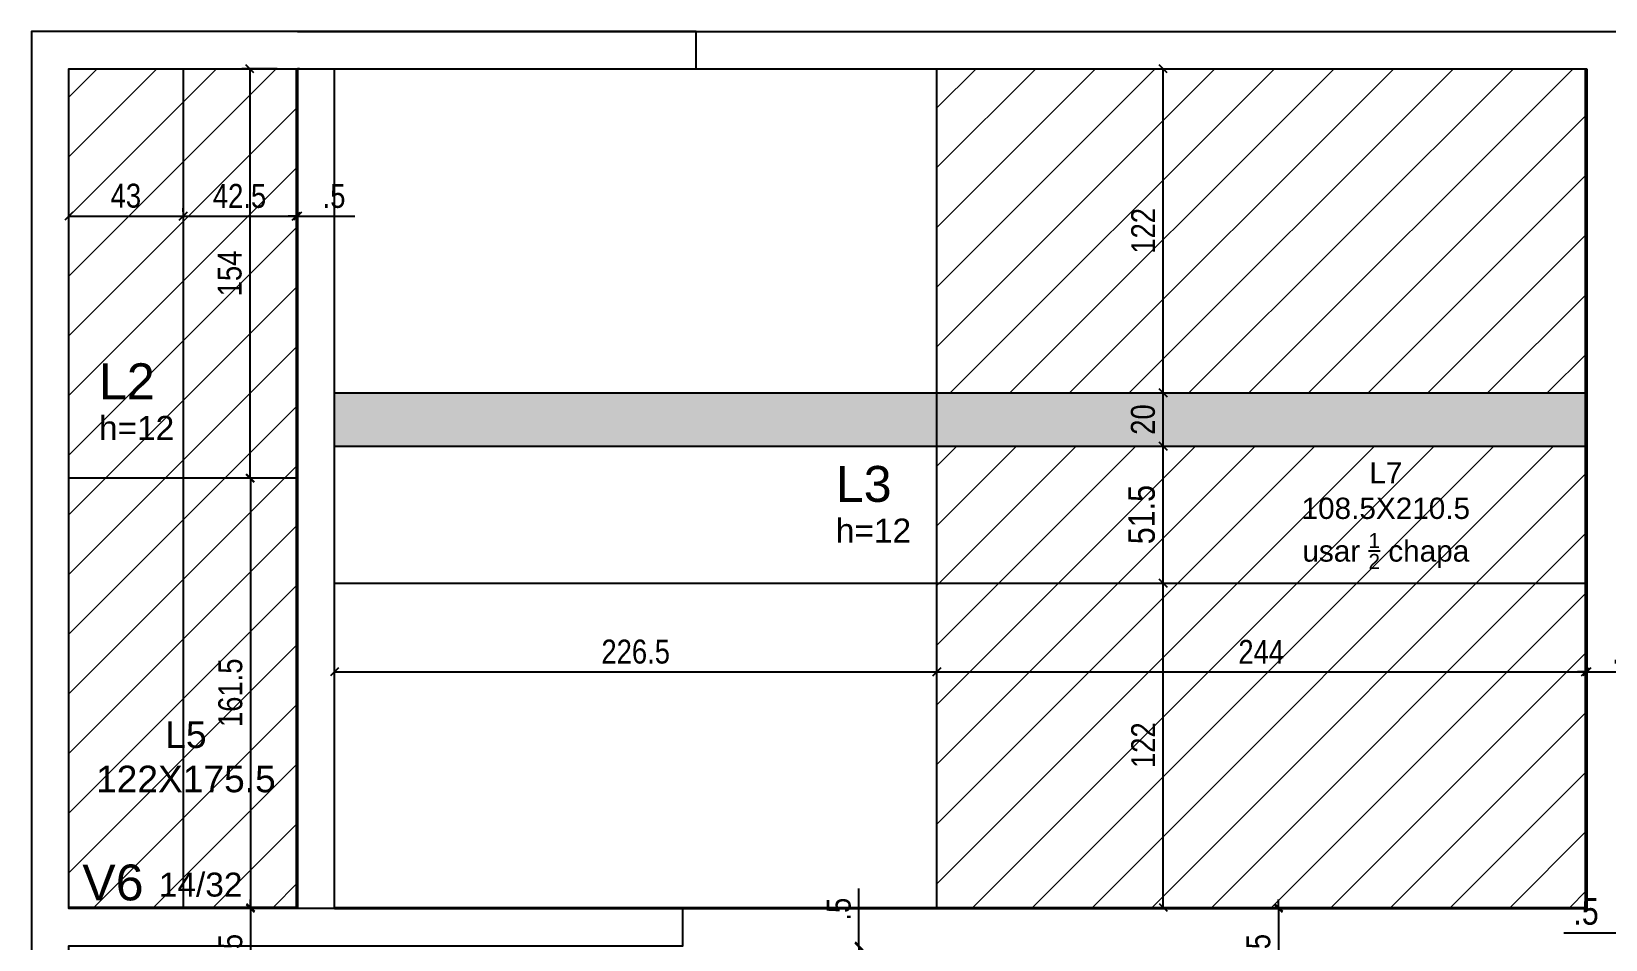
# Model space of a CAD drawing. Header units: millimetres. Extents: x 2431 to 6723, y 622 to 3369.
# Drawn here: x 3556 to 4148, y 2476 to 2818 of the extents above; entities that cross this region are included whole.
import ezdxf

# ---------------------------------------------------------------- set-up
doc = ezdxf.new("R2010")
doc.units = ezdxf.units.MM
for name, color, linetype in [('9', 8, 'Continuous'), ('AUX00', 7, 'Continuous'), ('COTA', 241, 'Continuous'), ('ES-VIGA', 3, 'Continuous'), ('L-D', 2, 'Continuous'), ('L-N', 4, 'Continuous'), ('Painéis', 200, 'Continuous'), ('VIG-D', 2, 'Continuous'), ('VIG-N', 4, 'Continuous')]:
    doc.layers.add(name, color=color, linetype=linetype)
doc.layers.add('Hachura', color=251, linetype='Continuous', lineweight=9)
doc.layers.add('REAPROVEITAMENTO', color=251, linetype='Continuous', lineweight=9)
doc.styles.add('COTA TECNICA', font='techl___.ttf', dxfattribs={"height": 10})
doc.styles.add('COTA TECNICA-50', font='techl___.ttf', dxfattribs={"height": 9})
doc.styles.get("Standard").update_dxf_attribs({"font": 'arial.ttf'})
doc.styles.add('TQS_ARIAL', font='arial.ttf')
doc.dimstyles.new('COTA PAINEL-50', dxfattribs={"dimtxt": 9, "dimasz": 3, "dimexe": 3, "dimexo": 3, "dimgap": 3, "dimtad": 1, "dimdec": 1, "dimzin": 12, "dimdsep": 46, "dimtxsty": 'COTA TECNICA-50', "dimblk1": 'OBLIQUE', "dimblk2": 'OBLIQUE', "dimsah": 1, "dimcen": 0.9, "dimclrd": 4, "dimclre": 4, "dimclrt": 240, "dimadec": 1, "dimazin": 3, "dimtfac": 1, "dimtdec": 1, "dimtmove": 0, "dimatfit": 3, "dimfxl": 1, "dimtolj": 1, "dimtzin": 12, "dimarcsym": 0})
doc.dimstyles.new('PAINEL', dxfattribs={"dimtxt": 10, "dimasz": 3, "dimexe": 3, "dimexo": 3, "dimgap": 3, "dimtad": 1, "dimdec": 1, "dimzin": 12, "dimdsep": 46, "dimtxsty": 'COTA TECNICA', "dimblk1": 'OBLIQUE', "dimblk2": 'OBLIQUE', "dimsah": 1, "dimcen": 0.9, "dimclrd": 4, "dimclre": 4, "dimclrt": 240, "dimadec": 1, "dimazin": 3, "dimtfac": 1, "dimtdec": 1, "dimtmove": 0, "dimatfit": 3, "dimfxl": 1, "dimtolj": 1, "dimtzin": 12, "dimarcsym": 0})

# ---------------------------------------------------------------- blocks, each defined once
blk = doc.blocks.new('_Oblique')
at = {"color": 0, "linetype": 'ByBlock', "lineweight": -2}
blk.add_line((-0.5, -0.5), (0.5, 0.5), dxfattribs=at)
blk = doc.blocks.new('*D19')
at = {"layer": 'COTA', "color": 4, "lineweight": -2, "transparency": 16777216}
for p, q in [((3866.92, 2473.72), (3866.92, 2495.31)), ((3866.92, 2473.22), (3866.92, 2473.72)), ((3866.92, 2473.22), (3866.92, 2470.22))]:
    blk.add_line(p, q, dxfattribs=at)
at = {"layer": 'Defpoints', "color": 0, "transparency": 16777216}
for p in [(3866.92, 2473.72), (3866.92, 2473.72), (3866.92, 2473.22)]:
    blk.add_point(p, dxfattribs=at)
at = {"layer": 'COTA', "color": 4, "lineweight": -2, "transparency": 16777216, "xscale": 3, "yscale": 3, "zscale": 3}
for p, rotation in [((3866.92, 2473.72), 270), ((3866.92, 2473.22), 90)]:
    blk.add_blockref('_Oblique', p, dxfattribs=dict(at, rotation=rotation))
at = {"layer": 'COTA', "color": 240, "transparency": 16777216, "insert": (3859.32, 2487.52), "char_height": 9, "attachment_point": 5, "rotation": 90, "style": 'COTA TECNICA-50'}
blk.add_mtext('\\A1;.5', dxfattribs=at)
blk = doc.blocks.new('*D40')
at = {"layer": 'COTA', "color": 4, "lineweight": -2, "transparency": 16777216}
blk.add_line((3981.35, 2488.22), (3981.35, 2610.22), dxfattribs=at)
at = {"layer": 'Defpoints', "color": 0, "transparency": 16777216}
for p in [(3981.35, 2610.22), (3981.35, 2610.22), (3981.35, 2488.22)]:
    blk.add_point(p, dxfattribs=at)
at = {"layer": 'COTA', "color": 4, "lineweight": -2, "transparency": 16777216, "xscale": 3, "yscale": 3, "zscale": 3}
for p, rotation in [((3981.35, 2610.22), 90), ((3981.35, 2488.22), 270)]:
    blk.add_blockref('_Oblique', p, dxfattribs=dict(at, rotation=rotation))
at = {"layer": 'COTA', "color": 240, "transparency": 16777216, "insert": (3973.8, 2549.22), "char_height": 9, "attachment_point": 5, "rotation": 90, "style": 'COTA TECNICA-50'}
blk.add_mtext('\\A1;122', dxfattribs=at)
blk = doc.blocks.new('*D41')
at = {"layer": 'COTA', "color": 4, "lineweight": -2, "transparency": 16777216}
blk.add_line((3981.35, 2661.72), (3981.35, 2681.72), dxfattribs=at)
at = {"layer": 'Defpoints', "color": 0, "transparency": 16777216}
for p in [(3981.35, 2681.72), (3981.35, 2681.72), (3981.35, 2661.72)]:
    blk.add_point(p, dxfattribs=at)
at = {"layer": 'COTA', "color": 4, "lineweight": -2, "transparency": 16777216, "xscale": 3, "yscale": 3, "zscale": 3}
for p, rotation in [((3981.35, 2681.72), 90), ((3981.35, 2661.72), 270)]:
    blk.add_blockref('_Oblique', p, dxfattribs=dict(at, rotation=rotation))
at = {"layer": 'COTA', "color": 240, "transparency": 16777216, "insert": (3973.76, 2671.72), "char_height": 9, "attachment_point": 5, "rotation": 90, "style": 'COTA TECNICA-50'}
blk.add_mtext('\\A1;20', dxfattribs=at)
blk = doc.blocks.new('*D42')
at = {"layer": 'COTA', "color": 4, "lineweight": -2, "transparency": 16777216}
blk.add_line((3981.35, 2681.72), (3981.35, 2803.72), dxfattribs=at)
at = {"layer": 'Defpoints', "color": 0, "transparency": 16777216}
for p in [(3981.35, 2803.72), (3981.35, 2803.72), (3981.35, 2681.72)]:
    blk.add_point(p, dxfattribs=at)
at = {"layer": 'COTA', "color": 4, "lineweight": -2, "transparency": 16777216, "xscale": 3, "yscale": 3, "zscale": 3}
for p, rotation in [((3981.35, 2803.72), 90), ((3981.35, 2681.72), 270)]:
    blk.add_blockref('_Oblique', p, dxfattribs=dict(at, rotation=rotation))
at = {"layer": 'COTA', "color": 240, "transparency": 16777216, "insert": (3973.8, 2742.72), "char_height": 9, "attachment_point": 5, "rotation": 90, "style": 'COTA TECNICA-50'}
blk.add_mtext('\\A1;122', dxfattribs=at)
blk = doc.blocks.new('*D43')
at = {"layer": 'COTA', "color": 4, "lineweight": -2, "transparency": 16777216}
for p, q in [((3984.35, 2488.22), (4027.75, 2488.22)), ((3984.35, 2487.72), (4027.75, 2487.72)), ((4024.75, 2488.22), (4024.75, 2491.22)), ((4024.75, 2488.22), (4024.75, 2487.72)), ((4024.75, 2487.72), (4024.75, 2466.13))]:
    blk.add_line(p, q, dxfattribs=at)
at = {"layer": 'Defpoints', "color": 0, "transparency": 16777216}
for p in [(3981.35, 2488.22), (3981.35, 2487.72), (4024.75, 2487.72)]:
    blk.add_point(p, dxfattribs=at)
at = {"layer": 'COTA', "color": 4, "lineweight": -2, "transparency": 16777216, "xscale": 3, "yscale": 3, "zscale": 3}
for p, rotation in [((4024.75, 2488.22), 270), ((4024.75, 2487.72), 90)]:
    blk.add_blockref('_Oblique', p, dxfattribs=dict(at, rotation=rotation))
at = {"layer": 'COTA', "color": 240, "transparency": 16777216, "insert": (4017.16, 2473.92), "char_height": 9, "attachment_point": 5, "rotation": 90, "style": 'COTA TECNICA-50'}
blk.add_mtext('\\A1;.5', dxfattribs=at)
blk = doc.blocks.new('*D133')
at = {"layer": 'COTA', "color": 4, "lineweight": -2, "transparency": 16777216}
blk.add_line((3669.69, 2576.77), (3896.19, 2576.77), dxfattribs=at)
at = {"layer": 'Defpoints', "color": 0, "transparency": 16777216}
for p in [(3669.69, 2576.77), (3896.19, 2576.77), (3896.19, 2576.77)]:
    blk.add_point(p, dxfattribs=at)
at = {"layer": 'COTA', "color": 4, "lineweight": -2, "transparency": 16777216, "xscale": 3, "yscale": 3, "zscale": 3, "rotation": 180}
blk.add_blockref('_Oblique', (3669.69, 2576.77), dxfattribs=at)
at = {"layer": 'COTA', "color": 4, "lineweight": -2, "transparency": 16777216, "xscale": 3, "yscale": 3, "zscale": 3}
blk.add_blockref('_Oblique', (3896.19, 2576.77), dxfattribs=at)
at = {"layer": 'COTA', "color": 240, "transparency": 16777216, "insert": (3782.94, 2584.37), "char_height": 9, "attachment_point": 5, "style": 'COTA TECNICA-50'}
blk.add_mtext('\\A1;226.5', dxfattribs=at)
blk = doc.blocks.new('*D134')
at = {"layer": 'COTA', "color": 4, "lineweight": -2, "transparency": 16777216}
blk.add_line((3896.19, 2576.77), (4140.19, 2576.77), dxfattribs=at)
at = {"layer": 'Defpoints', "color": 0, "transparency": 16777216}
for p in [(3896.19, 2576.77), (4140.19, 2576.77), (4140.19, 2576.77)]:
    blk.add_point(p, dxfattribs=at)
at = {"layer": 'COTA', "color": 4, "lineweight": -2, "transparency": 16777216, "xscale": 3, "yscale": 3, "zscale": 3, "rotation": 180}
blk.add_blockref('_Oblique', (3896.19, 2576.77), dxfattribs=at)
at = {"layer": 'COTA', "color": 4, "lineweight": -2, "transparency": 16777216, "xscale": 3, "yscale": 3, "zscale": 3}
blk.add_blockref('_Oblique', (4140.19, 2576.77), dxfattribs=at)
at = {"layer": 'COTA', "color": 240, "transparency": 16777216, "insert": (4018.19, 2584.34), "char_height": 9, "attachment_point": 5, "style": 'COTA TECNICA-50'}
blk.add_mtext('\\A1;244', dxfattribs=at)
blk = doc.blocks.new('*D44')
at = {"layer": 'COTA', "color": 4, "lineweight": -2, "transparency": 16777216}
for p, q in [((4140.19, 2576.77), (4137.19, 2576.77)), ((4140.19, 2576.77), (4140.69, 2576.77)), ((4140.69, 2576.77), (4162.28, 2576.77))]:
    blk.add_line(p, q, dxfattribs=at)
at = {"layer": 'Defpoints', "color": 0, "transparency": 16777216}
for p in [(4140.19, 2576.77), (4140.69, 2576.77), (4140.69, 2576.77)]:
    blk.add_point(p, dxfattribs=at)
at = {"layer": 'COTA', "color": 4, "lineweight": -2, "transparency": 16777216, "xscale": 3, "yscale": 3, "zscale": 3}
blk.add_blockref('_Oblique', (4140.19, 2576.77), dxfattribs=at)
at = {"layer": 'COTA', "color": 4, "lineweight": -2, "transparency": 16777216, "xscale": 3, "yscale": 3, "zscale": 3, "rotation": 180}
blk.add_blockref('_Oblique', (4140.69, 2576.77), dxfattribs=at)
at = {"layer": 'COTA', "color": 240, "transparency": 16777216, "insert": (4154.49, 2584.37), "char_height": 9, "attachment_point": 5, "style": 'COTA TECNICA-50'}
blk.add_mtext('\\A1;.5', dxfattribs=at)
blk = doc.blocks.new('*D45')
at = {"layer": 'COTA', "color": 4, "lineweight": -2, "transparency": 16777216}
blk.add_line((3981.35, 2610.22), (3981.35, 2661.72), dxfattribs=at)
at = {"layer": 'Defpoints', "color": 0, "transparency": 16777216}
for p in [(3981.35, 2661.72), (3981.35, 2661.72), (3981.35, 2610.22)]:
    blk.add_point(p, dxfattribs=at)
at = {"layer": 'COTA', "color": 4, "lineweight": -2, "transparency": 16777216, "xscale": 3, "yscale": 3, "zscale": 3}
for p, rotation in [((3981.35, 2661.72), 90), ((3981.35, 2610.22), 270)]:
    blk.add_blockref('_Oblique', p, dxfattribs=dict(at, rotation=rotation))
at = {"layer": 'COTA', "color": 240, "transparency": 16777216, "insert": (3973.24, 2635.97), "char_height": 10, "attachment_point": 5, "rotation": 90, "style": 'COTA TECNICA'}
blk.add_mtext('\\A1;51.5', dxfattribs=at)
blk = doc.blocks.new('*D54')
at = {"layer": 'COTA', "color": 4, "lineweight": -2, "transparency": 16777216}
for p, q in [((3648.12, 2803.72), (3634.86, 2803.72)), ((3637.86, 2803.72), (3637.86, 2649.67)), ((3647.87, 2649.67), (3634.86, 2649.67))]:
    blk.add_line(p, q, dxfattribs=at)
at = {"layer": 'Defpoints', "color": 0, "transparency": 16777216}
for p in [(3651.12, 2803.72), (3637.86, 2649.67), (3650.87, 2649.67)]:
    blk.add_point(p, dxfattribs=at)
at = {"layer": 'COTA', "color": 4, "lineweight": -2, "transparency": 16777216, "xscale": 3, "yscale": 3, "zscale": 3}
for p, rotation in [((3637.86, 2803.72), 90), ((3637.86, 2649.67), 270)]:
    blk.add_blockref('_Oblique', p, dxfattribs=dict(at, rotation=rotation))
at = {"layer": 'COTA', "color": 240, "transparency": 16777216, "insert": (3630.26, 2726.69), "char_height": 9, "attachment_point": 5, "rotation": 90, "style": 'COTA TECNICA-50'}
blk.add_mtext('\\A1;154', dxfattribs=at)
blk = doc.blocks.new('*D55')
at = {"layer": 'COTA', "color": 4, "lineweight": -2, "transparency": 16777216}
for p, q in [((3648.12, 2649.67), (3635.11, 2649.67)), ((3638.11, 2649.67), (3638.11, 2488.22)), ((3648.12, 2488.22), (3635.11, 2488.22))]:
    blk.add_line(p, q, dxfattribs=at)
at = {"layer": 'Defpoints', "color": 0, "transparency": 16777216}
for p in [(3651.12, 2649.67), (3638.11, 2488.22), (3651.12, 2488.22)]:
    blk.add_point(p, dxfattribs=at)
at = {"layer": 'COTA', "color": 4, "lineweight": -2, "transparency": 16777216, "xscale": 3, "yscale": 3, "zscale": 3}
for p, rotation in [((3638.11, 2649.67), 90), ((3638.11, 2488.22), 270)]:
    blk.add_blockref('_Oblique', p, dxfattribs=dict(at, rotation=rotation))
at = {"layer": 'COTA', "color": 240, "transparency": 16777216, "insert": (3630.52, 2568.94), "char_height": 9, "attachment_point": 5, "rotation": 90, "style": 'COTA TECNICA-50'}
blk.add_mtext('\\A1;161.5', dxfattribs=at)
blk = doc.blocks.new('*D135')
at = {"layer": 'COTA', "color": 4, "lineweight": -2, "transparency": 16777216}
for p, q in [((3569.69, 2748.19), (3612.69, 2748.19)), ((3612.69, 2749.93), (3612.69, 2751.19))]:
    blk.add_line(p, q, dxfattribs=at)
at = {"layer": 'Defpoints', "color": 0, "transparency": 16777216}
for p in [(3569.69, 2748.19), (3612.69, 2748.19), (3612.69, 2746.93)]:
    blk.add_point(p, dxfattribs=at)
at = {"layer": 'COTA', "color": 4, "lineweight": -2, "transparency": 16777216, "xscale": 3, "yscale": 3, "zscale": 3, "rotation": 180}
blk.add_blockref('_Oblique', (3569.69, 2748.19), dxfattribs=at)
at = {"layer": 'COTA', "color": 4, "lineweight": -2, "transparency": 16777216, "xscale": 3, "yscale": 3, "zscale": 3}
blk.add_blockref('_Oblique', (3612.69, 2748.19), dxfattribs=at)
at = {"layer": 'COTA', "color": 240, "transparency": 16777216, "insert": (3591.19, 2755.89), "char_height": 9, "attachment_point": 5, "style": 'COTA TECNICA-50'}
blk.add_mtext('\\A1;43', dxfattribs=at)
blk = doc.blocks.new('*D56')
at = {"layer": 'COTA', "color": 4, "lineweight": -2, "transparency": 16777216}
blk.add_line((3612.69, 2748.19), (3655.19, 2748.19), dxfattribs=at)
at = {"layer": 'Defpoints', "color": 0, "transparency": 16777216}
for p in [(3612.69, 2748.19), (3655.19, 2748.19), (3655.19, 2748.19)]:
    blk.add_point(p, dxfattribs=at)
at = {"layer": 'COTA', "color": 4, "lineweight": -2, "transparency": 16777216, "xscale": 3, "yscale": 3, "zscale": 3, "rotation": 180}
blk.add_blockref('_Oblique', (3612.69, 2748.19), dxfattribs=at)
at = {"layer": 'COTA', "color": 4, "lineweight": -2, "transparency": 16777216, "xscale": 3, "yscale": 3, "zscale": 3}
blk.add_blockref('_Oblique', (3655.19, 2748.19), dxfattribs=at)
at = {"layer": 'COTA', "color": 240, "transparency": 16777216, "insert": (3633.94, 2755.79), "char_height": 9, "attachment_point": 5, "style": 'COTA TECNICA-50'}
blk.add_mtext('\\A1;42.5', dxfattribs=at)
blk = doc.blocks.new('*D57')
at = {"layer": 'COTA', "color": 4, "lineweight": -2, "transparency": 16777216}
for p, q in [((3648.12, 2488.22), (3635.11, 2488.22)), ((3648.12, 2487.72), (3635.11, 2487.72)), ((3638.11, 2488.22), (3638.11, 2491.22)), ((3638.11, 2488.22), (3638.11, 2487.72)), ((3638.11, 2487.72), (3638.11, 2466.13))]:
    blk.add_line(p, q, dxfattribs=at)
at = {"layer": 'Defpoints', "color": 0, "transparency": 16777216}
for p in [(3638.11, 2487.72), (3651.12, 2488.22), (3651.12, 2487.72)]:
    blk.add_point(p, dxfattribs=at)
at = {"layer": 'COTA', "color": 4, "lineweight": -2, "transparency": 16777216, "xscale": 3, "yscale": 3, "zscale": 3}
for p, rotation in [((3638.11, 2488.22), 270), ((3638.11, 2487.72), 90)]:
    blk.add_blockref('_Oblique', p, dxfattribs=dict(at, rotation=rotation))
at = {"layer": 'COTA', "color": 240, "transparency": 16777216, "insert": (3630.52, 2473.92), "char_height": 9, "attachment_point": 5, "rotation": 90, "style": 'COTA TECNICA-50'}
blk.add_mtext('\\A1;.5', dxfattribs=at)
blk = doc.blocks.new('*D58')
at = {"layer": 'COTA', "color": 4, "lineweight": -2, "transparency": 16777216}
for p, q in [((3655.19, 2748.19), (3652.19, 2748.19)), ((3655.19, 2748.19), (3655.69, 2748.19)), ((3655.69, 2748.19), (3677.28, 2748.19))]:
    blk.add_line(p, q, dxfattribs=at)
at = {"layer": 'Defpoints', "color": 0, "transparency": 16777216}
for p in [(3655.19, 2748.19), (3655.69, 2748.19), (3655.69, 2748.19)]:
    blk.add_point(p, dxfattribs=at)
at = {"layer": 'COTA', "color": 4, "lineweight": -2, "transparency": 16777216, "xscale": 3, "yscale": 3, "zscale": 3}
blk.add_blockref('_Oblique', (3655.19, 2748.19), dxfattribs=at)
at = {"layer": 'COTA', "color": 4, "lineweight": -2, "transparency": 16777216, "xscale": 3, "yscale": 3, "zscale": 3, "rotation": 180}
blk.add_blockref('_Oblique', (3655.69, 2748.19), dxfattribs=at)
at = {"layer": 'COTA', "color": 240, "transparency": 16777216, "insert": (3669.48, 2755.79), "char_height": 9, "attachment_point": 5, "style": 'COTA TECNICA-50'}
blk.add_mtext('\\A1;.5', dxfattribs=at)
blk = doc.blocks.new('*D110')
at = {"layer": 'COTA', "color": 4, "lineweight": -2, "transparency": 16777216}
for p, q in [((4154.69, 2478.5), (4132.03, 2478.5)), ((4155.19, 2478.5), (4154.69, 2478.5)), ((4155.19, 2478.5), (4158.19, 2478.5))]:
    blk.add_line(p, q, dxfattribs=at)
at = {"layer": 'Defpoints', "color": 0, "transparency": 16777216}
for p in [(4154.69, 2478.5), (4154.69, 2478.5), (4155.19, 2478.5)]:
    blk.add_point(p, dxfattribs=at)
at = {"layer": 'COTA', "color": 4, "lineweight": -2, "transparency": 16777216, "xscale": 3, "yscale": 3, "zscale": 3}
blk.add_blockref('_Oblique', (4154.69, 2478.5), dxfattribs=at)
at = {"layer": 'COTA', "color": 4, "lineweight": -2, "transparency": 16777216, "xscale": 3, "yscale": 3, "zscale": 3, "rotation": 180}
blk.add_blockref('_Oblique', (4155.19, 2478.5), dxfattribs=at)
at = {"layer": 'COTA', "color": 240, "transparency": 16777216, "insert": (4140.36, 2486.61), "char_height": 10, "attachment_point": 5, "style": 'COTA TECNICA'}
blk.add_mtext('\\A1;.5', dxfattribs=at)

msp = doc.modelspace()

# ---------------------------------------------------------------- hatches: boundary and pattern name
at = {"layer": 'Hachura', "linetype": 'ByBlock'}
h = msp.add_hatch(color=256, dxfattribs=at)
h.dxf.hatch_style = 1
h.paths.add_polyline_path([(3669.19, 2681.72), (3669.19, 2661.72), (4140.19, 2661.72), (4140.19, 2681.72)])
at = {"layer": 'REAPROVEITAMENTO', "linetype": 'ByBlock'}
h = msp.add_hatch(dxfattribs=at)
h.set_pattern_fill('ANSI31', color=256, scale=5, style=2)
h.set_pattern_definition([(45, (-2054.23, -271.504), (-11.22532, 11.22532), [])])
h.paths.add_polyline_path([(3655.69, 2803.72), (3569.69, 2803.72), (3569.69, 2488.22), (3655.69, 2488.22)])
h = msp.add_hatch(dxfattribs=at)
h.set_pattern_fill('ANSI31', color=256, scale=5, style=2)
h.set_pattern_definition([(45, (-1903.23, -271.504), (-11.22532, 11.22532), [])])
h.paths.add_polyline_path([(3896.19, 2661.72), (3896.19, 2488.22), (4140.44, 2488.22), (4140.69, 2803.72), (3896.19, 2803.72), (3896.19, 2681.72), (4140.19, 2681.72), (4140.19, 2661.72)])

# ---------------------------------------------------------------- linework, layer by layer
at = {"layer": '9', "color": 8, "linetype": 'Continuous'}
for p, q in [((3655.69, 2817.72), (4154.69, 2817.72)), ((3669.69, 2487.72), (3669.69, 2803.72)), ((3669.69, 2803.72), (4140.69, 2803.72)), ((4140.69, 2803.72), (4140.69, 2487.72)), ((3669.69, 2487.72), (4140.69, 2487.72))]:
    msp.add_line(p, q, dxfattribs=at)
msp.add_lwpolyline([(3656.44, 2803.72), (3655.69, 2803.72), (3655.69, 2487.72)], dxfattribs=at)
at = {"layer": 'ES-VIGA', "linetype": 'Continuous'}
for points in [[(3805.69, 2817.72), (3555.69, 2817.72), (3555.69, 1813.72), (3800.69, 1813.72), (3800.69, 1827.72), (3569.69, 1827.72), (3569.69, 2143.72), (3800.69, 2143.72), (3800.69, 2157.72), (3569.69, 2157.72), (3569.69, 2473.72), (3800.69, 2473.72), (3800.69, 2487.72), (3569.69, 2487.72), (3569.69, 2803.72), (3805.69, 2803.72), (3805.69, 2817.72)], [(3656.19, 2817.72), (3555.69, 2817.72), (3555.69, 1813.72), (3655.69, 1813.72)]]:
    msp.add_lwpolyline(points, dxfattribs=at)
at = {"layer": 'Painéis'}
for p, q in [((3612.69, 2803.72), (3612.69, 2488.22)), ((3655.19, 2803.72), (3655.19, 2488.22)), ((3896.19, 2488.22), (3896.19, 2803.72)), ((4140.19, 2488.22), (4140.19, 2803.72)), ((3669.69, 2681.72), (4140.19, 2681.72)), ((3669.69, 2661.72), (4140.19, 2661.72)), ((3655.19, 2649.67), (3569.69, 2649.67)), ((3669.69, 2610.22), (4140.19, 2610.22)), ((3655.19, 2488.22), (3569.69, 2488.22)), ((3669.69, 2488.22), (4140.19, 2488.22))]:
    msp.add_line(p, q, dxfattribs=at)

# ---------------------------------------------------------------- texts
at = {"layer": 'AUX00', "attachment_point": 1}
for s, width, insert, char_height in [('\\A1;\\pxqc;L7^J108.5X210.5^Jusar {\\H0.7x;\\S1/2;} chapa', 93.6612, (4018.23, 2655.67), 8), ('\\pxqc;L5^J122X175.5', 70.6838, (3578.42, 2558.19), 10)]:
    msp.add_mtext_dynamic_manual_height_columns(s, width=width, gutter_width=12.5, heights=[0], dxfattribs=dict(at, insert=insert, char_height=char_height))
at = {"layer": 'L-D', "linetype": 'Continuous', "style": 'TQS_ARIAL'}
for p in [(3581.07, 2664.08), (3858.21, 2625.47)]:
    msp.add_text('h=12', height=9, dxfattribs=at).set_placement(p)
at = {"layer": 'L-N', "linetype": 'Continuous', "style": 'TQS_ARIAL'}
for s, p in [('L2', (3581.07, 2679.38)), ('L3', (3858.21, 2640.77))]:
    msp.add_text(s, height=13.5, dxfattribs=at).set_placement(p)
at = {"layer": 'VIG-D', "linetype": 'Continuous', "style": 'TQS_ARIAL'}
msp.add_text('14/32', height=9, dxfattribs=at).set_placement((3603.58, 2492.27))
at = {"layer": 'VIG-N', "linetype": 'Continuous', "style": 'TQS_ARIAL'}
msp.add_text('V6', height=13.5, dxfattribs=at).set_placement((3574.79, 2490.83))

# ---------------------------------------------------------------- dimensions: what is measured, and where the dimension line sits
at = {"layer": 'COTA'}
for base, p1, p2, dimstyle, picture, middle in [((3637.8634, 2649.6704), (3651.1155, 2803.7193), (3650.8655, 2649.6704), 'COTA PAINEL-50', '*D54', (3630.2648, 2726.6948)), ((3981.35, 2803.72), (3981.35, 2681.72), (3981.35, 2803.72), 'COTA PAINEL-50', '*D42', (3973.8, 2742.72)), ((3981.35, 2681.72), (3981.35, 2661.72), (3981.35, 2681.72), 'COTA PAINEL-50', '*D41', (3973.76, 2671.72)), ((3981.35, 2661.72), (3981.35, 2610.22), (3981.35, 2661.72), 'PAINEL', '*D45', (3973.24, 2635.97)), ((3638.1145, 2488.2193), (3651.1155, 2649.6704), (3651.1166, 2488.2193), 'COTA PAINEL-50', '*D55', (3630.5158, 2568.9448)), ((3981.35, 2610.22), (3981.35, 2488.22), (3981.35, 2610.22), 'COTA PAINEL-50', '*D40', (3973.8, 2549.22)), ((3866.92, 2473.72), (3866.92, 2473.22), (3866.92, 2473.72), 'COTA PAINEL-50', '*D19', (3859.32, 2487.52))]:
    dim = msp.add_linear_dim(base=base, p1=p1, p2=p2, angle=90, dimstyle=dimstyle, dxfattribs=at)
    dim.commit()
    dim.dimension.update_dxf_attribs({"geometry": picture, "text_midpoint": middle})
for base, p1, p2, dimstyle, picture, middle in [((3612.69, 2748.19), (3569.69, 2748.19), (3612.69, 2746.93), 'COTA PAINEL-50', '*D135', (3591.19, 2755.89)), ((3655.19, 2748.19), (3612.69, 2748.19), (3655.19, 2748.19), 'COTA PAINEL-50', '*D56', (3633.94, 2755.79)), ((3655.69, 2748.19), (3655.19, 2748.19), (3655.69, 2748.19), 'COTA PAINEL-50', '*D58', (3669.48, 2755.79)), ((3896.19, 2576.77), (3669.69, 2576.77), (3896.19, 2576.77), 'COTA PAINEL-50', '*D133', (3782.94, 2584.37)), ((4140.19, 2576.77), (3896.19, 2576.77), (4140.19, 2576.77), 'COTA PAINEL-50', '*D134', (4018.19, 2584.34)), ((4140.69, 2576.77), (4140.19, 2576.77), (4140.69, 2576.77), 'COTA PAINEL-50', '*D44', (4154.49, 2584.37)), ((4154.69, 2478.5), (4155.19, 2478.5), (4154.69, 2478.5), 'PAINEL', '*D110', (4140.36, 2486.61))]:
    dim = msp.add_linear_dim(base=base, p1=p1, p2=p2, dimstyle=dimstyle, dxfattribs=at)
    dim.commit()
    dim.dimension.update_dxf_attribs({"geometry": picture, "text_midpoint": middle})
for base, p1, p2, picture, middle in [((3638.11, 2487.72), (3651.12, 2488.22), (3651.12, 2487.72), '*D57', (3638.11, 2473.92)), ((4024.75, 2487.72), (3981.35, 2488.22), (3981.35, 2487.72), '*D43', (4024.75, 2473.92))]:
    dim = msp.add_linear_dim(base=base, p1=p1, p2=p2, angle=90, dimstyle='COTA PAINEL-50', dxfattribs=at)
    dim.commit()
    dim.dimension.update_dxf_attribs({"geometry": picture, "text_midpoint": middle, "dimtype": 160})

doc.saveas('drawing.dxf')
